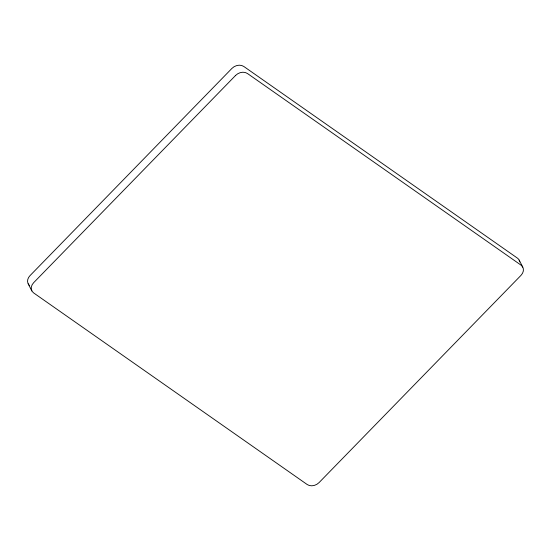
<?xml version="1.0" encoding="UTF-8"?>
<svg xmlns="http://www.w3.org/2000/svg" width="551" height="551" viewBox="0 0 551 551"><rect width="100%" height="100%" fill="white"/><g stroke="black" fill="none" stroke-linecap="round" stroke-linejoin="round"><path stroke-width="0.83" d="M519.159 260.113L522.809 267.159M28.191 283.841L31.841 290.887M29.637 285.611A8.747 6.97 -27.4 0 1 29.293 285.301M28.969 284.97A8.747 6.97 -27.4 0 1 30.009 275.638L231.93 68.407A8.747 6.97 -27.4 0 1 243.811 66.478L517.334 258.061A8.747 6.97 -27.4 0 1 519.724 261.856M235.58 75.453L33.659 282.684A8.747 6.97 -27.4 0 0 33.666 292.939L307.189 484.522A8.747 6.97 -27.4 0 0 319.07 482.593L520.991 275.362A8.747 6.97 -27.4 0 0 520.984 265.1L247.468 73.517A8.747 6.97 -27.4 0 0 235.58 75.453"/></g></svg>
